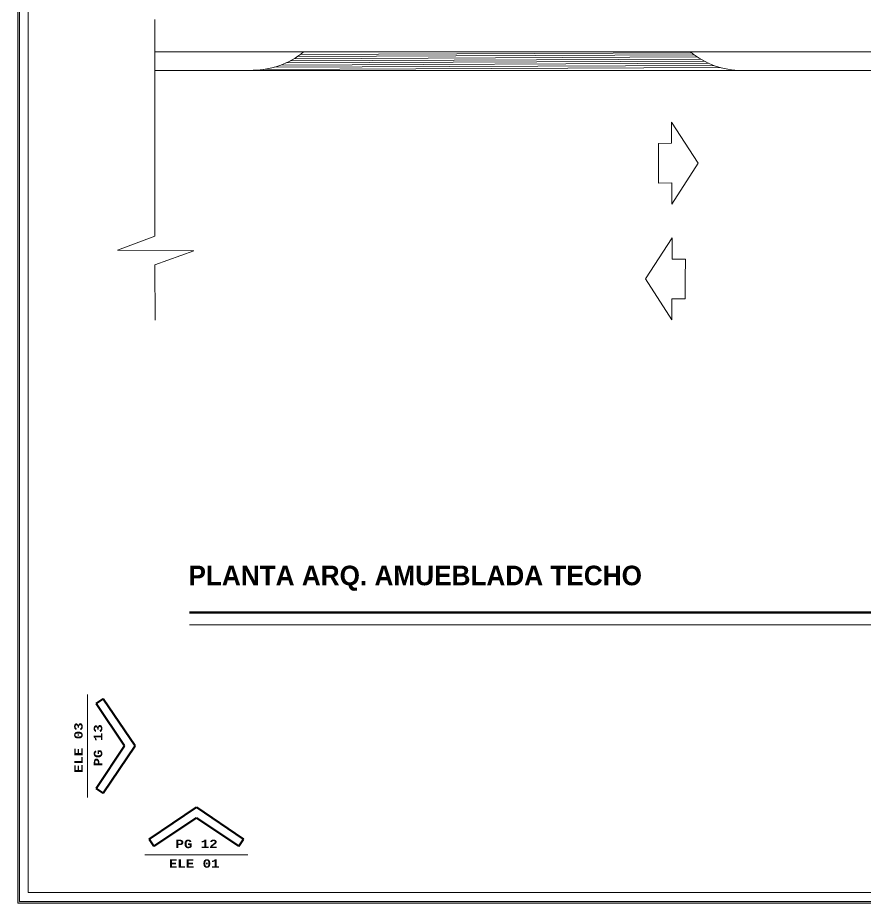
# Model space of a CAD drawing. Header units: metres. Extents: x -144 to 1000, y -717 to 29.
# Drawn here: x 911.78 to 927.81, y -589.13 to -572.38 of the extents above; entities that cross this region are included whole.
import ezdxf

# ---------------------------------------------------------------- set-up
doc = ezdxf.new("R2010")
doc.units = ezdxf.units.M
doc.layers.get('0').update_dxf_attribs({"color": 1})
for name, color, linetype, lineweight in [('A-DETL', 1, 'Continuous', 9), ('A-DETL-GENF', 1, 'Continuous', 9), ('A-DETL-THIN', 1, 'Continuous', 9), ('G-ANNO-TEXT', 2, 'Continuous', 9), ('G-ANNO-TTLB', 3, 'Continuous', 18), ('G-IMPT', 1, 'Continuous', 9)]:
    doc.layers.add(name, color=color, linetype=linetype, lineweight=lineweight)
doc.styles.add('Britannic Bold_B_8', font='', dxfattribs={"height": 0.006})
doc.styles.add('Courier New_B_2', font='courbd.ttf', dxfattribs={"height": 0.0016})
doc.styles.get('Britannic Bold_B_8').set_extended_font_data('Britannic Bold', bold=True)

# ---------------------------------------------------------------- blocks, each defined once
blk = doc.blocks.new('tarjeta de nathalie 00')
at = {"layer": 'G-IMPT', "lineweight": 9}
h = blk.add_hatch(color=3, dxfattribs=at)
h.paths.add_polyline_path([(-145.23888, -717.38489), (-145.21019, -717.38489), (-145.21019, -716.89355), (-145.21019, -716.79934), (-145.23888, -716.79934), (-145.23888, -716.89379)])
h.paths.add_polyline_path([(-145.20996, -716.7991), (-145.20996, -717.3851), (-145.2392, -717.3851), (-145.2392, -716.7991)])
h.paths.add_polyline_path([(-145.23902, -717.3868), (-145.20826, -717.3868), (-145.20826, -716.7974), (-145.2392, -716.7974), (-146.09866, -716.7974), (-146.09866, -717.3868)])
h.paths.add_polyline_path([(-145.20795, -716.79707), (-145.20795, -717.3871), (-146.09898, -717.3871), (-146.09898, -716.79707)])
at = {"layer": 'G-ANNO-TTLB'}
for p, q in [((-146.09898, -716.79707), (-146.09898, -717.3871)), ((-146.09898, -716.79707), (-146.09898, -717.38713)), ((-146.09866, -717.3868), (-146.09866, -716.7974)), ((-146.09696, -717.3851), (-146.09696, -716.7991)), ((-145.23902, -717.3868), (-146.09866, -717.3868))]:
    blk.add_line(p, q, dxfattribs=at)
at = {"layer": 'G-ANNO-TTLB', "color": 3}
for p, q in [((-145.20996, -717.3851), (-146.09696, -717.3851)), ((-146.09898, -717.3871), (-145.20795, -717.3871)), ((-146.09898, -717.38713), (-145.20795, -717.38713))]:
    blk.add_line(p, q, dxfattribs=at)
blk = doc.blocks.new('A$C4d52d4f2')
at = {"layer": 'A-DETL', "color": 7, "lineweight": 100}
for p, q in [((-0.87475, -0.55119), (-0.87612, -0.55211)), ((-0.87612, -0.55211), (-0.87069, -0.56017)), ((-0.87475, -0.55119), (-0.86869, -0.56017)), ((-0.87612, -0.56824), (-0.87069, -0.56017)), ((-0.87475, -0.56916), (-0.86869, -0.56017)), ((-0.87475, -0.56916), (-0.87612, -0.56824)), ((-0.86601, -0.5779), (-0.85702, -0.57184)), ((-0.84804, -0.5779), (-0.85702, -0.57184)), ((-0.86509, -0.57927), (-0.85702, -0.57383)), ((-0.84896, -0.57927), (-0.85702, -0.57383)), ((-0.86601, -0.5779), (-0.86509, -0.57927)), ((-0.84804, -0.5779), (-0.84896, -0.57927))]:
    blk.add_line(p, q, dxfattribs=at)
at = {"layer": 'A-DETL-THIN', "lineweight": 18}
for p, q in [((-0.87776, -0.55038), (-0.87776, -0.56996)), ((-0.84724, -0.58091), (-0.86681, -0.58091))]:
    blk.add_line(p, q, dxfattribs=at)
at = {"layer": 'G-ANNO-TEXT', "char_height": 0.0016, "attachment_point": 1, "rotation": 90, "style": 'Courier New_B_2'}
for s, insert, width in [('ELE 03', (-0.88027, -0.56532), 0.0125063), ('PG 13', (-0.87654, -0.56407), 0.0104219)]:
    blk.add_mtext(s, dxfattribs=dict(at, insert=insert, width=width))
at = {"layer": 'G-ANNO-TEXT', "char_height": 0.0016, "attachment_point": 1, "style": 'Courier New_B_2'}
for s, insert, width in [('PG 12', (-0.86099, -0.57801), 0.0104219), ('ELE 01', (-0.86224, -0.58174), 0.0125063)]:
    blk.add_mtext(s, dxfattribs=dict(at, insert=insert, width=width))
blk = doc.blocks.new('flecha pq - flecha pq-1071007-Techo')
at = {"layer": 'A-DETL-GENF', "color": 8, "true_color": 0x808080}
for p, q in [((0.031, -0.297), (-0.344, -0.297)), ((-0.344, -0.297), (-0.344, -0.547)), ((0.031, -0.297), (0.406, -0.297)), ((0.406, -0.297), (0.406, -0.547)), ((-0.344, -0.547), (-0.744, -0.547)), ((-0.744, -0.547), (0.031, -1.047)), ((0.806, -0.547), (0.031, -1.047)), ((0.406, -0.547), (0.806, -0.547))]:
    blk.add_line(p, q, dxfattribs=at)
blk = doc.blocks.new('flecha pq - flecha pq-763177-Techo')
at = {"layer": 'A-DETL-GENF', "color": 8, "true_color": 0x808080}
for p, q in [((-0.744, 0.547), (0.031, 1.047)), ((0.806, 0.547), (0.031, 1.047)), ((-0.344, 0.547), (-0.744, 0.547)), ((-0.344, 0.297), (-0.344, 0.547)), ((0.406, 0.297), (0.406, 0.547)), ((0.406, 0.547), (0.806, 0.547)), ((0.031, 0.297), (-0.344, 0.297)), ((0.031, 0.297), (0.406, 0.297))]:
    blk.add_line(p, q, dxfattribs=at)
blk = doc.blocks.new('K')
at = {"layer": 'A-DETL', "color": 8, "true_color": 0x808080}
for p, q in [((927.644, -516.166), (920.131, -516.198)), ((927.592, -516.126), (920.188, -516.158)), ((928.01, -516.365), (919.694, -516.4)), ((927.912, -516.324), (919.818, -516.36)), ((927.832, -516.285), (919.916, -516.319)), ((927.762, -516.245), (919.997, -516.279)), ((927.7, -516.205), (920.068, -516.239)), ((928.13, -516.404), (919.499, -516.441))]:
    blk.add_line(p, q, dxfattribs=at)
at = {"layer": 'A-DETL-THIN', "color": 8, "true_color": 0x808080}
for p, q in [((917.433, -515.495), (917.433, -519.595)), ((917.433, -516.111), (949.966, -516.111)), ((917.433, -516.461), (949.966, -516.461)), ((916.73, -519.862), (917.433, -519.595)), ((916.73, -519.862), (918.175, -519.869)), ((918.175, -519.869), (917.435, -520.134)), ((917.435, -520.134), (917.44, -521.183))]:
    blk.add_line(p, q, dxfattribs=at)
for centre, start, end in [((919.291, -514.956), 270.25, 309.6325), ((928.537, -514.961), 230.0615, 270.288)]:
    blk.add_arc(centre, 1.5, start, end, dxfattribs=at)
at = {"layer": 'A-DETL-GENF', "color": 8, "true_color": 0x808080}
for name, p, rotation in [('flecha pq - flecha pq-1071007-Techo', (926.67, -518.247), 90.24998812027091), ('flecha pq - flecha pq-763177-Techo', (927.77, -520.437), 89.69998812015183)]:
    blk.add_blockref(name, p, dxfattribs=dict(at, rotation=rotation))

msp = doc.modelspace()

# ---------------------------------------------------------------- block references
at = {"xscale": 99.43160266323505, "yscale": 99.43160266323505, "zscale": 99.43160266323505}
msp.add_blockref('tarjeta de nathalie 00', (15438.631, 70741.827), dxfattribs=at)

# ---------------------------------------------------------------- next in the draw order: linework, layer by layer
at = {"layer": 'A-DETL', "lineweight": 100, "ltscale": 100}
msp.add_line((915.028, -583.626), (935.11, -583.626), dxfattribs=at)
at = {"layer": 'A-DETL-THIN', "lineweight": 18}
msp.add_line((915.028, -583.857), (935.11, -583.857), dxfattribs=at)

# ---------------------------------------------------------------- next in the draw order: block references
at = {"xscale": 99.43160273753426, "yscale": 99.43160273753426, "zscale": 99.43160273753426}
msp.add_blockref('A$C4d52d4f2', (1000.371, -530.45), dxfattribs=at)

# ---------------------------------------------------------------- next in the draw order: texts
at = {"layer": 'G-ANNO-TEXT', "style": 'Britannic Bold_B_8'}
msp.add_text('PLANTA ARQ. AMUEBLADA TECHO', height=0.37028, dxfattribs=at).set_placement((915.006, -583.11))

# ---------------------------------------------------------------- next in the draw order: block references
at = {"color": 3}
msp.add_blockref('K', (-3.066, -56.913), dxfattribs=at)

doc.saveas('drawing.dxf')
